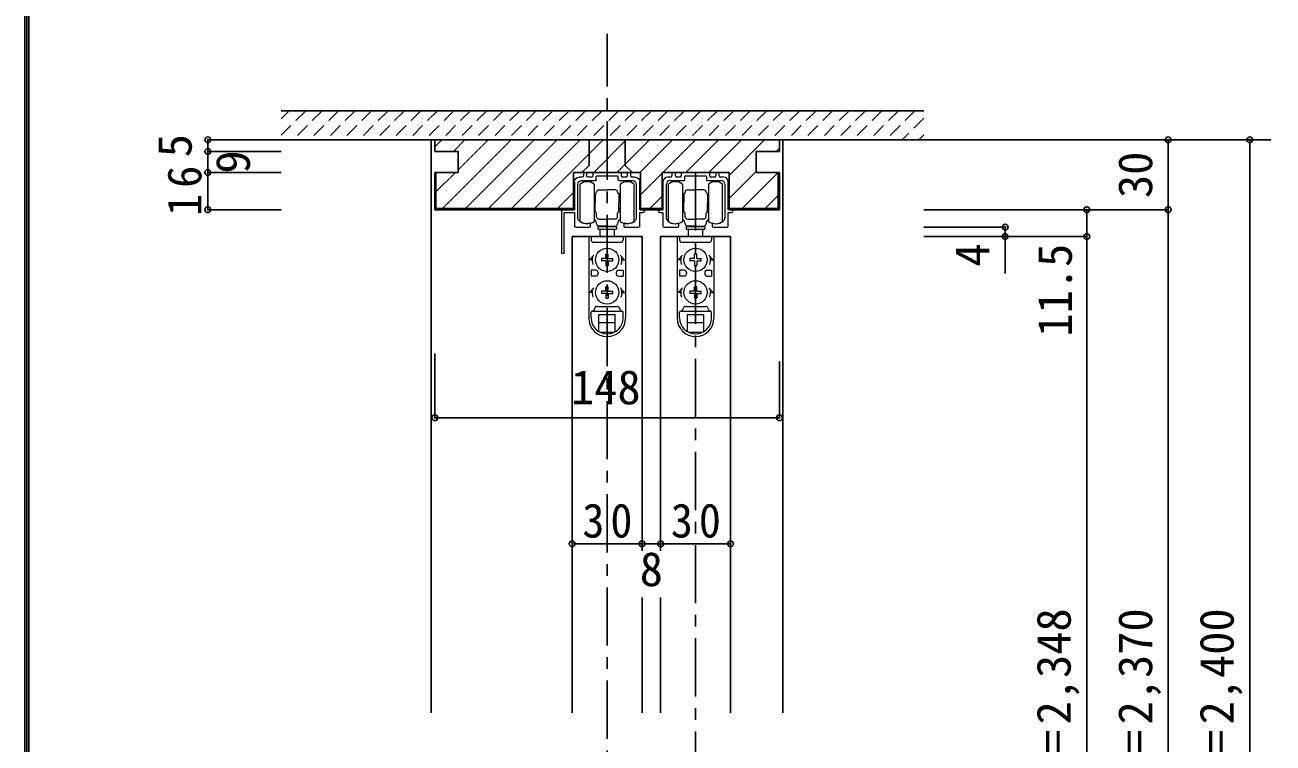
# Model space of a CAD drawing. Units: millimetres at full size, sheet at 1:5; details may follow other scales. Extents: x -973 to 977, y -718 to 696.
# Drawn here: x -973 to -437, y -307 to 1 of the extents above; entities that cross this region are included whole.
import ezdxf
from ezdxf.enums import TextEntityAlignment as Align

# ---------------------------------------------------------------- set-up
doc = ezdxf.new("R2010")
doc.units = ezdxf.units.MM
doc.header["$LTSCALE"] = 5
doc.header["$PDMODE"] = 32
doc.header["$PDSIZE"] = 2.5
doc.linetypes.add('CHAIN1', pattern=[8, 5, -1, 1, -1])
doc.linetypes.add('DASHED1', pattern=[1.8, 1.2, -0.6])
for name, color, linetype in [('0-1_通り芯', 4, 'CHAIN1'), ('0-3_仕上げ', 2, 'Continuous'), ('0-4_枠', 3, 'Continuous'), ('0-6_扉', 7, 'Continuous'), ('0-B_寸法', 4, 'Continuous'), ('0-C_ハッチ', 4, 'DASHED1'), ('F-1_枠', 6, 'Continuous')]:
    doc.layers.add(name, color=color, linetype=linetype)
doc.layers.add('0-7_金物', color=7, linetype='Continuous', lineweight=18)
doc.styles.add('ＭＳ ゴシック', font='')
doc.styles.get('ＭＳ ゴシック').set_extended_font_data('MS Gothic')

# ---------------------------------------------------------------- blocks, each defined once
blk = doc.blocks.new('レール金物(幕板付)')
at = {"layer": '0-7_金物'}
for p, q in [((-13.092, 7.847), (-11.742, 7.847)), ((-6.042, 6.347), (-12.092, 6.347)), ((-11.242, 8.347), (-11.242, 9.347)), ((-10.742, 9.847), (-10.242, 9.847)), ((-9.742, 9.347), (-9.742, 8.347)), ((-9.242, 7.847), (-7.742, 7.847)), ((-7.242, 8.347), (-7.242, 9.347)), ((-6.742, 9.847), (4.558, 9.847)), ((-5.742, 8.047), (-5.742, 6.647)), ((3.558, 6.647), (3.558, 8.047)), ((9.908, 6.347), (3.858, 6.347)), ((5.058, 9.347), (5.058, 8.347)), ((5.558, 7.847), (7.058, 7.847)), ((7.558, 8.347), (7.558, 9.347)), ((8.058, 9.847), (8.558, 9.847)), ((9.058, 9.347), (9.058, 8.347)), ((9.558, 7.847), (10.908, 7.847)), ((-13.592, 4.847), (-13.592, -9.939)), ((11.408, -9.939), (11.408, 4.847)), ((17.308, -24.553), (17.308, -7.553)), ((18.508, -6.353), (18.508, -24.553)), ((-8.742, -13.653), (-14.592, -13.653)), ((-8.242, -12.265), (-8.242, -13.153)), ((6.058, -13.153), (6.058, -12.265)), ((6.437, -11.975), (7.679, -12.153)), ((12.408, -13.653), (6.558, -13.653))]:
    blk.add_line(p, q, dxfattribs=at)
for points in [[(-16.492, -6.153), (-15.092, -6.153), (-15.092, 5.847)], [(3.258, 8.347), (-0.792, 8.347), (-1.092, 8.647), (-1.392, 8.347), (-5.442, 8.347)], [(12.908, 5.847), (12.908, -6.153), (18.308, -6.153)], [(-15.092, -13.153), (-15.092, -7.353), (-16.492, -7.353)], [(17.108, -7.353), (12.908, -7.353), (12.908, -13.153)]]:
    blk.add_lwpolyline(points, dxfattribs=at)
for centre, radius, start, end in [((-13.092, 5.847), 2, 90, 180), ((-12.092, 4.847), 1.5, 90, 180), ((-11.742, 8.347), 0.5, 270, 0), ((-10.742, 9.347), 0.5, 90, 180), ((-10.242, 9.347), 0.5, 0, 90), ((-9.242, 8.347), 0.5, 180, 270), ((-7.742, 8.347), 0.5, 270, 0), ((-6.742, 9.347), 0.5, 90, 180), ((-6.042, 6.647), 0.3, 270, 360), ((-5.442, 8.047), 0.3, 90, 180), ((3.258, 8.047), 0.3, 360, 90), ((3.858, 6.647), 0.3, 180, 270), ((4.558, 9.347), 0.5, 360, 90), ((5.558, 8.347), 0.5, 180, 270), ((7.058, 8.347), 0.5, 270, 360), ((8.058, 9.347), 0.5, 90, 180), ((8.558, 9.347), 0.5, 360, 90), ((9.558, 8.347), 0.5, 180, 270), ((9.908, 4.847), 1.5, 0, 90), ((10.908, 5.847), 2, 0, 90), ((-16.492, -6.753), 0.6, 90, 270), ((-13.292, -9.939), 0.3, 180, 192.08406), ((-11.63, -9.583), 2, 192.08406, 228.89829), ((9.446, -9.583), 2, 311.10171, 347.91594), ((11.108, -9.939), 0.3, 347.91594, 0), ((17.108, -7.553), 0.2, 360, 90), ((18.308, -6.353), 0.2, 0, 90), ((-14.592, -13.153), 0.5, 180, 270), ((-9.863, -7.153), 5, 231.94944, 270), ((-9.95, -7.112), 5.042, 270.99736, 285.28454), ((-8.742, -13.153), 0.5, 270, 0), ((-8.542, -12.265), 0.3, 360, 105.31651), ((6.358, -12.265), 0.3, 74.68349, 180), ((6.558, -13.153), 0.5, 180, 270), ((7.679, -7.153), 5, 270, 308.05056), ((12.408, -13.153), 0.5, 270, 360), ((17.908, -24.553), 0.6, 180, 0)]:
    blk.add_arc(centre, radius, start, end, dxfattribs=at)
blk = doc.blocks.new('戸車(上吊)②')
at = {"layer": '0-7_金物'}
for p, q in [((-11.593, 11.517), (-11.593, 27.517)), ((-5.593, 27.517), (-5.593, 19.517)), ((5.607, 27.517), (5.607, 19.517)), ((11.607, 11.517), (11.607, 27.517)), ((-5.593, 23.517), (-5.293, 23.517)), ((-5.593, 22.017), (-5.093, 22.017)), ((-5.093, 23.317), (-5.293, 23.517)), ((-5.293, 22.017), (-5.093, 22.217)), ((-5.093, 23.517), (-5.093, 19.517)), ((-4.993, 23.517), (-5.093, 23.517)), ((-3.493, 25.017), (0.007, 25.017)), ((3.507, 25.017), (0.007, 25.017)), ((5.007, 23.517), (5.107, 23.517)), ((5.107, 23.517), (5.107, 19.517)), ((5.107, 23.317), (5.307, 23.517)), ((5.307, 22.017), (5.107, 22.217)), ((5.607, 22.017), (5.107, 22.017)), ((5.607, 23.517), (5.307, 23.517)), ((-5.593, 19.517), (-5.593, 11.517)), ((-5.593, 17.017), (-5.093, 17.017)), ((-5.093, 16.817), (-5.293, 17.017)), ((-5.093, 15.517), (-5.093, 19.517)), ((5.107, 15.517), (5.107, 19.517)), ((5.107, 16.817), (5.307, 17.017)), ((5.607, 17.017), (5.107, 17.017)), ((5.607, 19.517), (5.607, 11.517)), ((-5.593, 15.517), (-5.293, 15.517)), ((-5.093, 15.717), (-5.293, 15.517)), ((-4.993, 15.517), (-5.093, 15.517)), ((-4.493, 13.517), (-4.493, 15.017)), ((-3.493, 12.517), (0.007, 12.517)), ((3.507, 12.517), (0.007, 12.517)), ((4.507, 13.517), (4.507, 15.017)), ((5.007, 15.517), (5.107, 15.517)), ((5.107, 15.717), (5.307, 15.517)), ((5.607, 15.517), (5.307, 15.517)), ((-3.993, 9.217), (-3.993, 8.217)), ((4.007, 9.217), (-3.993, 9.217)), ((-3.993, 8.217), (4.007, 8.217)), ((0.007, 9.517), (-3.493, 9.517)), ((-2.993, 9.517), (-2.993, 9.217)), ((-2.993, 5.017), (-2.993, 8.217)), ((0.007, 9.517), (3.507, 9.517)), ((3.007, 9.517), (3.007, 9.217)), ((3.007, 8.217), (3.007, 5.017)), ((4.007, 9.217), (4.007, 8.217)), ((-7.892, 5.017), (-7.892, -29.883)), ((-7.849, 5.017), (7.951, 5.017)), ((-6.892, 5.017), (-6.892, 3.517)), ((-5.892, 2.517), (5.908, 2.517)), ((6.908, 5.017), (6.908, 3.517)), ((7.908, 5.017), (7.908, -29.883)), ((-5.649, -2.983), (-7.492, -4.983)), ((-6.392, -4.983), (-7.492, -4.983)), ((-0.512, -4.463), (-2.442, -4.497)), ((-2.442, -4.497), (-2.442, -5.469)), ((-0.512, -4.463), (-0.478, -2.533)), ((0.494, -2.533), (-0.478, -2.533)), ((0.528, -4.463), (0.494, -2.533)), ((0.528, -4.463), (2.458, -4.497)), ((2.458, -5.469), (2.458, -4.497)), ((5.665, -2.983), (7.508, -4.983)), ((6.408, -4.983), (7.508, -4.983)), ((-6.892, -9.483), (-6.892, -11.983)), ((-4.892, -9.483), (-6.892, -9.483)), ((-3.892, -10.483), (-3.892, -10.983)), ((-0.512, -5.502), (-2.442, -5.469)), ((-0.512, -5.502), (-0.478, -7.433)), ((-0.478, -7.433), (0.494, -7.433)), ((0.528, -5.502), (0.494, -7.433)), ((0.528, -5.502), (2.458, -5.469)), ((3.908, -10.483), (3.908, -10.983)), ((4.908, -9.483), (6.908, -9.483)), ((6.908, -9.483), (6.908, -11.983)), ((-4.892, -11.983), (-6.892, -11.983)), ((4.908, -11.983), (6.908, -11.983)), ((-5.649, -16.983), (-7.492, -18.983)), ((-6.392, -18.983), (-7.492, -18.983)), ((-0.512, -18.463), (-2.442, -18.497)), ((-2.442, -18.497), (-2.442, -19.469)), ((-0.512, -19.502), (-2.442, -19.469)), ((-0.512, -18.463), (-0.478, -16.533)), ((-0.512, -19.502), (-0.478, -21.433)), ((0.494, -16.533), (-0.478, -16.533)), ((-0.478, -21.433), (0.494, -21.433)), ((0.528, -18.463), (0.494, -16.533)), ((0.528, -19.502), (0.494, -21.433)), ((0.528, -18.463), (2.458, -18.497)), ((0.528, -19.502), (2.458, -19.469)), ((2.458, -19.469), (2.458, -18.497)), ((5.665, -16.983), (7.508, -18.983)), ((6.408, -18.983), (7.508, -18.983)), ((-4.392, -24.983), (4.408, -24.983)), ((-6.892, -29.883), (-6.892, -27.483)), ((-6.392, -26.983), (6.408, -26.983)), ((-3.492, -28.483), (3.508, -28.483)), ((-3.492, -35.829), (-3.492, -28.483)), ((-3.492, -31.983), (3.508, -31.983)), ((3.508, -35.829), (3.508, -28.483)), ((6.908, -29.883), (6.908, -27.483)), ((-3.02, -36.083), (3.036, -36.083))]:
    blk.add_line(p, q, dxfattribs=at)
for centre in [(0.008, -4.983), (0.008, -18.983)]:
    blk.add_circle(centre, 5, dxfattribs=at)
for centre, radius, start, end in [((-8.593, 23.517), 5, 53.1301, 126.8699), ((8.607, 23.517), 5, 53.1301, 126.8699), ((-4.993, 24.017), 0.5, 270, 0), ((-3.493, 24.017), 1, 90, 180), ((3.507, 24.017), 1, 0, 90), ((5.007, 24.017), 0.5, 180, 270), ((-8.593, 15.517), 5, 233.1301, 306.8699), ((-6.493, 10.517), 2, 0, 63.25632), ((-4.993, 15.017), 0.5, 0, 90), ((-3.493, 13.517), 1, 180, 270), ((3.507, 13.517), 1, 270, 0), ((5.007, 15.017), 0.5, 90, 180), ((6.507, 10.517), 2, 116.74368, 180), ((8.607, 15.517), 5, 233.1301, 306.8699), ((-3.493, 10.517), 1, 180, 270), ((3.507, 10.517), 1, 270, 0), ((-5.892, 3.517), 1, 180, 270), ((5.908, 3.517), 1, 270, 0), ((0.008, -4.983), 6.4, 167.82427, 198.20996), ((0.008, -4.983), 6.4, 341.79004, 12.17573), ((-4.892, -10.483), 1, 0, 90), ((4.908, -10.483), 1, 90, 180), ((-4.892, -10.983), 1, 270, 0), ((4.908, -10.983), 1, 180, 270), ((0.008, -18.983), 6.4, 167.82427, 198.20996), ((0.008, -18.983), 6.4, 341.79004, 12.17573), ((-6.392, -25.983), 1, 270, 0), ((-4.392, -25.983), 1, 90, 180), ((4.408, -25.983), 1, 0, 90), ((6.408, -25.983), 1, 180, 270), ((0.008, -30.083), 7.9, 180, 0), ((-6.392, -27.483), 0.5, 90, 180), ((0.008, -29.883), 6.9, 180, 0), ((6.408, -27.483), 0.5, 0, 90)]:
    blk.add_arc(centre, radius, start, end, dxfattribs=at)
blk = doc.blocks.new('レール金具(全般)')
at = {"layer": '0-7_金物'}
for p, q in [((-10.65, 6.888), (-12, 6.888)), ((-11, 5.388), (-4.95, 5.388)), ((-10.15, 8.388), (-10.15, 7.388)), ((-9.15, 8.888), (-9.65, 8.888)), ((-8.65, 7.388), (-8.65, 8.388)), ((-6.65, 6.888), (-8.15, 6.888)), ((-6.15, 8.388), (-6.15, 7.388)), ((5.65, 8.888), (-5.65, 8.888)), ((-4.65, 5.688), (-4.65, 7.088)), ((4.65, 7.088), (4.65, 5.688)), ((4.95, 5.388), (11, 5.388)), ((6.15, 7.388), (6.15, 8.388)), ((8.15, 6.888), (6.65, 6.888)), ((8.65, 8.388), (8.65, 7.388)), ((9.65, 8.888), (9.15, 8.888)), ((10.15, 7.388), (10.15, 8.388)), ((12, 6.888), (10.65, 6.888)), ((-12.5, -10.898), (-12.5, 3.888)), ((12.5, 3.888), (12.5, -10.898)), ((-13.5, -14.612), (-7.65, -14.612)), ((-7.15, -14.112), (-7.15, -13.224)), ((7.15, -13.224), (7.15, -14.112)), ((7.65, -14.612), (13.5, -14.612))]:
    blk.add_line(p, q, dxfattribs=at)
for points in [[(-4.35, 7.388), (-0.3, 7.388), (0, 7.688), (0.3, 7.388), (4.35, 7.388)], [(-14, 4.888), (-14, -7.112), (-15.4, -7.112)], [(15.4, -7.112), (14, -7.112), (14, 4.888)], [(-15.4, -8.312), (-14, -8.312), (-14, -14.112)], [(14, -14.112), (14, -8.312), (15.4, -8.312)]]:
    blk.add_lwpolyline(points, dxfattribs=at)
for centre, radius, start, end in [((-12, 4.888), 2, 90, 180), ((-11, 3.888), 1.5, 90, 180), ((-10.65, 7.388), 0.5, 270, 0), ((-9.65, 8.388), 0.5, 90, 180), ((-9.15, 8.388), 0.5, 0, 90), ((-8.15, 7.388), 0.5, 180, 270), ((-6.65, 7.388), 0.5, 270, 0), ((-5.65, 8.388), 0.5, 90, 180), ((-4.95, 5.688), 0.3, 270, 360), ((-4.35, 7.088), 0.3, 90, 180), ((4.35, 7.088), 0.3, 360, 90), ((4.95, 5.688), 0.3, 180, 270), ((5.65, 8.388), 0.5, 360, 90), ((6.65, 7.388), 0.5, 180, 270), ((8.15, 7.388), 0.5, 270, 360), ((9.15, 8.388), 0.5, 90, 180), ((9.65, 8.388), 0.5, 360, 90), ((10.65, 7.388), 0.5, 180, 270), ((11, 3.888), 1.5, 0, 90), ((12, 4.888), 2, 0, 90), ((-15.4, -7.712), 0.6, 90, 270), ((15.4, -7.712), 0.6, 270, 90), ((-13.5, -14.112), 0.5, 180, 270), ((-12.2, -10.898), 0.3, 180, 192.08406), ((-10.538, -10.542), 2, 192.08406, 228.89829), ((-8.771, -8.112), 5, 231.94944, 269.54933), ((-8.85, -8.112), 5, 270.45826, 285.31651), ((-7.65, -14.112), 0.5, 270, 0), ((-7.45, -13.224), 0.3, 360, 105.31651), ((7.45, -13.224), 0.3, 74.68349, 180), ((7.65, -14.112), 0.5, 180, 270), ((8.85, -8.112), 5, 254.68349, 269.54174), ((8.771, -8.112), 5, 270.45067, 308.05056), ((10.538, -10.542), 2, 311.10171, 347.91594), ((12.2, -10.898), 0.3, 347.91594, 0), ((13.5, -14.112), 0.5, 270, 0)]:
    blk.add_arc(centre, radius, start, end, dxfattribs=at)

msp = doc.modelspace()

# ---------------------------------------------------------------- linework, layer by layer
at = {"layer": '0-1_通り芯'}
for p, q in [((-723.333, -585.173), (-723.333, -2.5)), ((-863.333, -48), (-437.333, -48)), ((-685.333, -62), (-685.333, -555.5))]:
    msp.add_line(p, q, dxfattribs=at)
at = {"layer": '0-3_仕上げ'}
for p, q in [((-775.833, -48), (-791.833, -48)), ((-654.833, -48), (-670.833, -48))]:
    msp.add_line(p, q, dxfattribs=at)
at = {"layer": '0-4_枠', "color": 4}
for p, q in [((-797.333, -48), (-798.833, -48)), ((-798.833, -294), (-798.833, -48)), ((-649.333, -48), (-647.833, -48)), ((-647.833, -294), (-647.833, -48))]:
    msp.add_line(p, q, dxfattribs=at)
at = {"layer": '0-4_枠'}
for p, q in [((-797.333, -48), (-797.333, -53)), ((-649.333, -48), (-797.333, -48)), ((-731.082, -48), (-731.082, -59.086)), ((-715.582, -59.086), (-715.582, -48)), ((-649.333, -53), (-649.333, -48)), ((-797.333, -62), (-797.333, -78)), ((-796.833, -62), (-796.833, -77.5)), ((-737.733, -78), (-737.733, -62)), ((-731.082, -59.086), (-733.932, -61.8)), ((-712.732, -61.8), (-715.582, -59.086)), ((-699.733, -78), (-699.733, -62)), ((-649.833, -62), (-649.833, -77.5)), ((-797.333, -78), (-737.734, -78)), ((-796.833, -77.5), (-737.734, -77.5)), ((-699.733, -77.5), (-708.933, -77.5)), ((-699.733, -78), (-708.933, -78)), ((-649.833, -77.5), (-670.934, -77.5)), ((-649.333, -78), (-670.934, -78))]:
    msp.add_line(p, q, dxfattribs=at)
for points in [[(-797.333, -53), (-787.333, -53), (-787.333, -62), (-797.333, -62)], [(-649.333, -53), (-659.333, -53), (-659.333, -62), (-649.333, -62), (-649.333, -78)], [(-708.933, -78), (-708.933, -62), (-737.733, -62)], [(-670.933, -78), (-670.933, -62), (-699.733, -62)]]:
    msp.add_lwpolyline(points, dxfattribs=at)
at = {"layer": '0-6_扉', "color": 6}
for p, q in [((-708.333, -89.5), (-738.333, -89.5)), ((-738.333, -89.5), (-738.333, -294)), ((-708.333, -89.5), (-708.333, -224.5)), ((-670.333, -89.5), (-670.333, -294)), ((-708.333, -244.5), (-708.333, -294)), ((-700.333, -244.5), (-700.333, -294))]:
    msp.add_line(p, q, dxfattribs=at)
msp.add_lwpolyline([(-670.333, -89.5), (-700.333, -89.5), (-700.333, -224.5)], dxfattribs=at)
at = {"layer": '0-B_寸法', "color": 2}
for p, q in [((-863.333, -35.5), (-587.333, -35.5)), ((-863.333, -48), (-587.333, -48))]:
    msp.add_line(p, q, dxfattribs=at)
at = {"layer": '0-B_寸法', "linetype": 'DASHED1'}
for p, q in [((-859.835, -35.5), (-863.333, -38.998)), ((-852.764, -35.5), (-863.333, -46.069)), ((-845.693, -35.5), (-858.193, -48)), ((-838.622, -35.5), (-851.122, -48)), ((-831.551, -35.5), (-844.051, -48)), ((-824.48, -35.5), (-836.98, -48)), ((-817.409, -35.5), (-829.909, -48)), ((-810.338, -35.5), (-822.838, -48)), ((-803.267, -35.5), (-815.767, -48)), ((-796.196, -35.5), (-808.696, -48)), ((-789.125, -35.5), (-801.625, -48)), ((-782.054, -35.5), (-794.554, -48)), ((-774.983, -35.5), (-787.483, -48)), ((-767.912, -35.5), (-780.412, -48)), ((-760.84, -35.5), (-773.34, -48)), ((-753.769, -35.5), (-766.269, -48)), ((-746.698, -35.5), (-759.198, -48)), ((-739.627, -35.5), (-752.127, -48)), ((-732.556, -35.5), (-745.056, -48)), ((-725.485, -35.5), (-737.985, -48)), ((-718.414, -35.5), (-730.914, -48)), ((-711.343, -35.5), (-723.843, -48)), ((-704.272, -35.5), (-716.772, -48)), ((-697.201, -35.5), (-709.701, -48)), ((-690.13, -35.5), (-702.63, -48)), ((-683.059, -35.5), (-695.559, -48)), ((-675.988, -35.5), (-688.488, -48)), ((-668.917, -35.5), (-681.417, -48)), ((-661.846, -35.5), (-674.346, -48)), ((-654.774, -35.5), (-667.274, -48)), ((-647.703, -35.5), (-660.203, -48)), ((-640.632, -35.5), (-653.132, -48)), ((-633.561, -35.5), (-646.061, -48)), ((-626.49, -35.5), (-638.99, -48)), ((-619.419, -35.5), (-631.919, -48)), ((-612.348, -35.5), (-624.848, -48)), ((-605.277, -35.5), (-617.777, -48)), ((-598.206, -35.5), (-610.706, -48)), ((-591.135, -35.5), (-603.635, -48)), ((-587.333, -38.769), (-596.564, -48)), ((-587.333, -45.841), (-589.493, -48))]:
    msp.add_line(p, q, dxfattribs=at)
at = {"layer": '0-B_寸法'}
for p, q in [((-894.833, -48), (-894.833, -53)), ((-894.833, -48), (-863.333, -48)), ((-447.333, -48), (-587.333, -48)), ((-482.333, -48), (-482.333, -555.5)), ((-447.333, -48), (-447.333, -567.5)), ((-894.833, -53), (-894.833, -62)), ((-894.833, -53), (-863.333, -53)), ((-894.833, -62), (-894.833, -78)), ((-894.833, -62), (-863.333, -62)), ((-894.833, -78), (-863.333, -78)), ((-482.333, -78), (-587.333, -78)), ((-517.333, -78), (-517.333, -555.5)), ((-552.333, -85.5), (-587.333, -85.5)), ((-552.333, -105.331), (-552.333, -85.5)), ((-517.333, -89.5), (-587.333, -89.5)), ((-797.333, -167.304), (-797.333, -139.746)), ((-649.333, -167.304), (-649.333, -143.246)), ((-797.333, -167.304), (-649.333, -167.304)), ((-738.333, -221.5), (-708.333, -221.5)), ((-708.333, -221.5), (-700.333, -221.5)), ((-700.333, -221.5), (-670.333, -221.5))]:
    msp.add_line(p, q, dxfattribs=at)
at = {"layer": '0-B_寸法', "color": 7}
for p in [(-894.833, -48), (-482.333, -48), (-447.333, -48), (-894.833, -53), (-894.833, -62), (-894.833, -78), (-517.333, -78), (-482.333, -78), (-552.333, -85.5), (-552.333, -89.5), (-517.333, -89.5), (-797.333, -167.304), (-649.333, -167.304), (-738.333, -221.5), (-708.333, -221.5), (-700.333, -221.5), (-670.333, -221.5)]:
    msp.add_point(p, dxfattribs=at)
at = {"layer": '0-C_ハッチ', "linetype": 'Continuous'}
for p, q in [((-797.333, -51.061), (-794.272, -48)), ((-794.074, -77.5), (-764.574, -48)), ((-789.373, -53), (-784.373, -48)), ((-787.333, -60.86), (-774.473, -48)), ((-784.174, -77.5), (-754.674, -48)), ((-774.275, -77.5), (-744.775, -48)), ((-764.375, -77.5), (-734.875, -48)), ((-754.476, -77.5), (-724.976, -48)), ((-729.076, -62), (-715.076, -48)), ((-719.177, -62), (-705.177, -48)), ((-709.277, -62), (-695.277, -48)), ((-699.378, -62), (-685.378, -48)), ((-689.478, -62), (-675.478, -48)), ((-679.579, -62), (-665.579, -48)), ((-670.934, -63.255), (-655.679, -48)), ((-650.78, -53), (-649.333, -51.553)), ((-796.833, -70.36), (-788.473, -62)), ((-708.934, -71.556), (-699.734, -62.356)), ((-670.934, -73.154), (-659.333, -61.553)), ((-665.38, -77.5), (-649.88, -62)), ((-744.576, -77.5), (-737.734, -70.658)), ((-704.979, -77.5), (-699.735, -72.256)), ((-655.481, -77.5), (-649.833, -71.852))]:
    msp.add_line(p, q, dxfattribs=at)
at = {"layer": 'F-1_枠'}
for p, q in [((-973.347, 695.833), (-973.347, -700.833)), ((-972.514, 695.833), (-972.514, -700.833)), ((-971.68, 695.833), (-971.68, -700.833))]:
    msp.add_line(p, q, dxfattribs=at)

# ---------------------------------------------------------------- block references
at = {"layer": '0-7_金物', "xscale": -1}
msp.add_blockref('レール金物(幕板付)', (-724.425, -71.847), dxfattribs=at)
at = {"layer": '0-7_金物'}
for name, p in [('レール金具(全般)', (-685.333, -70.888)), ('戸車(上吊)②', (-723.34, -94.517)), ('戸車(上吊)②', (-685.34, -94.517))]:
    msp.add_blockref(name, p, dxfattribs=at)

# ---------------------------------------------------------------- texts
at = {"layer": '0-B_寸法', "color": 7, "style": 'ＭＳ ゴシック'}
for s, p in [('5', (-897.333, -55.5)), ('9', (-872.333, -62.5)), ('30', (-484.833, -73)), ('4', (-554.833, -102.44)), ('11.5', (-519.333, -132.5)), ('ＤＨ＝2,348', (-519.833, -359)), ('枠内＝2,370', (-484.833, -359)), ('枠外＝2,400', (-449.833, -359))]:
    msp.add_text(s, height=14.66, rotation=90, dxfattribs=at).set_placement(p, align=Align.BOTTOM_LEFT)
for s, p in [('148', (-738.833, -165.921)), ('8', (-709.333, -244))]:
    msp.add_text(s, height=14.66, dxfattribs=at).set_placement(p, align=Align.BOTTOM_LEFT)
at = {"layer": '0-B_寸法', "color": 7, "insert": (-897.333, -80.625), "char_height": 14.66, "attachment_point": 7, "rotation": 90, "style": 'ＭＳ ゴシック'}
msp.add_mtext('\\T1.27;\\W0.95;16', dxfattribs=at)
at = {"layer": '0-B_寸法', "color": 7, "char_height": 14.66, "attachment_point": 7, "style": 'ＭＳ ゴシック'}
for insert in [(-733.958, -219), (-695.958, -219)]:
    msp.add_mtext('\\T1.27;\\W0.95;30', dxfattribs=dict(at, insert=insert))

doc.saveas('drawing.dxf')
